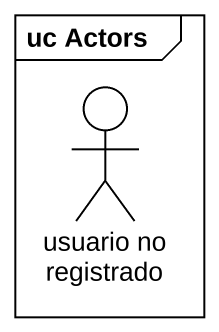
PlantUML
@startuml
mainframe uc Actors
actor "usuario no registrado" as usuario_no_registrado
@enduml
